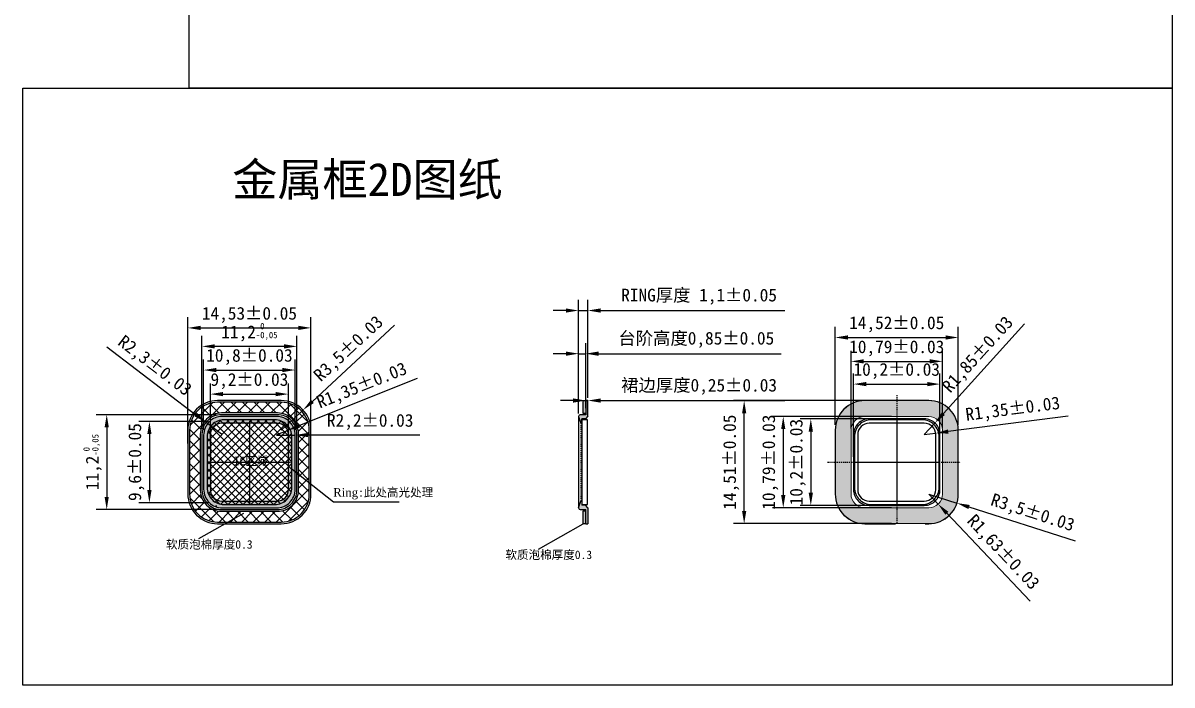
# Model space of a CAD drawing. Header units: millimetres. Extents: x 1564 to 1881, y 393 to 598.
# Drawn here: x 1745.4 to 1881, y 393.2 to 471.3 of the extents above; entities that cross this region are included whole.
import ezdxf

# ---------------------------------------------------------------- set-up
doc = ezdxf.new("R2010")
doc.units = ezdxf.units.MM
doc.header["$LTSCALE"] = 0.02
doc.linetypes.add('HIDDEN', pattern=[9.525, 6.35, -3.175])
for name, color, linetype in [('dim', 4, 'Continuous'), ('FPC', 2, 'Continuous'), ('IC', 6, 'Continuous'), ('Ring', 7, 'Continuous'), ('图框', 7, 'Continuous')]:
    doc.layers.add(name, color=color, linetype=linetype)
doc.layers.add('Stiffener', color=8, linetype='Continuous', lineweight=0)
doc.styles.get("Standard").update_dxf_attribs({"font": ''})
doc.styles.add('Times New Roman', font='times.ttf')
doc.styles.get('Standard').set_extended_font_data('SimSun')
doc.dimstyles.new('Dim', dxfattribs={"dimtxt": 1, "dimasz": 1, "dimexe": 0, "dimexo": 0.4, "dimgap": 0.2, "dimtad": 1, "dimzin": 1, "dimdsep": 46, "dimtxsty": 'Times New Roman', "dimcen": 0, "dimadec": 0, "dimazin": 0, "dimtp": 0.1, "dimtm": 0.1, "dimtfac": 1, "dimtmove": 0, "dimatfit": 3, "dimfxl": 1, "dimtolj": 1, "dimtzin": 0, "dimarcsym": 0})
doc.dimstyles.new('ISO-25', dxfattribs={"dimtxt": 1.5, "dimasz": 1.5, "dimexe": 1.25, "dimexo": 0.625, "dimtad": 1, "dimtxsty": 'Standard', "dimcen": 2.5, "dimadec": 0, "dimazin": 0, "dimtfac": 1, "dimtmove": 0, "dimatfit": 3, "dimfxl": 1, "dimarcsym": 0})

# ---------------------------------------------------------------- blocks, each defined once
blk = doc.blocks.new('*D2')
at = {"layer": 'Defpoints', "color": 0, "transparency": 16777216}
for p in [(1777.5, 430.32), (1766.7, 422.65), (1777.5, 422.65)]:
    blk.add_point(p, dxfattribs=at)
at = {"layer": 'dim', "color": 0, "lineweight": -2, "transparency": 16777216}
for p, q in [((1766.7, 423.28), (1766.7, 431.57)), ((1777.5, 423.28), (1777.5, 431.57)), ((1768.2, 430.32), (1776, 430.32))]:
    blk.add_line(p, q, dxfattribs=at)
at = {"layer": 'dim', "color": 0, "transparency": 16777216}
for points in [[(1768.2, 430.57), (1768.2, 430.07), (1766.7, 430.32)], [(1776, 430.57), (1776, 430.07), (1777.5, 430.32)]]:
    blk.add_solid(points, dxfattribs=at)
at = {"layer": 'dim', "color": 0, "transparency": 16777216, "insert": (1772.1, 431.86), "char_height": 1.5, "attachment_point": 5}
blk.add_mtext('10,8%%P0.03', dxfattribs=at)
blk = doc.blocks.new('*D3')
at = {"layer": 'Defpoints', "color": 0, "transparency": 16777216}
for p in [(1776.7, 427.48), (1767.5, 420.94), (1776.7, 420.94)]:
    blk.add_point(p, dxfattribs=at)
at = {"layer": 'dim', "color": 0, "lineweight": -2, "transparency": 16777216}
for p, q in [((1767.5, 421.56), (1767.5, 428.73)), ((1776.7, 421.56), (1776.7, 428.73)), ((1769, 427.48), (1775.2, 427.48))]:
    blk.add_line(p, q, dxfattribs=at)
at = {"layer": 'dim', "color": 0, "transparency": 16777216}
for points in [[(1769, 427.73), (1769, 427.23), (1767.5, 427.48)], [(1775.2, 427.73), (1775.2, 427.23), (1776.7, 427.48)]]:
    blk.add_solid(points, dxfattribs=at)
at = {"layer": 'dim', "color": 0, "transparency": 16777216, "insert": (1772.1, 429.01), "char_height": 1.5, "attachment_point": 5}
blk.add_mtext('9,2%%P0.03', dxfattribs=at)
blk = doc.blocks.new('*D4')
at = {"layer": 'Defpoints', "color": 0, "transparency": 16777216}
for p in [(1811.79, 432.25), (1810.94, 424.85), (1811.79, 425.19)]:
    blk.add_point(p, dxfattribs=at)
at = {"layer": 'dim', "color": 0, "lineweight": -2, "transparency": 16777216}
for p, q in [((1810.94, 425.48), (1810.94, 433.5)), ((1811.79, 425.81), (1811.79, 433.5)), ((1809.44, 432.25), (1807.94, 432.25)), ((1810.94, 432.25), (1811.79, 432.25)), ((1813.29, 432.25), (1834.86, 432.25))]:
    blk.add_line(p, q, dxfattribs=at)
at = {"layer": 'dim', "color": 0, "transparency": 16777216}
for points in [[(1809.44, 432.5), (1809.44, 432), (1810.94, 432.25)], [(1813.29, 432.5), (1813.29, 432), (1811.79, 432.25)]]:
    blk.add_solid(points, dxfattribs=at)
at = {"layer": 'dim', "color": 0, "transparency": 16777216, "insert": (1824.83, 433.88), "char_height": 1.5, "attachment_point": 5}
blk.add_mtext('台阶高度0,85%%P0.05', dxfattribs=at)
blk = doc.blocks.new('*D5')
at = {"layer": 'Defpoints', "color": 0, "transparency": 16777216}
for p in [(1812.04, 437.34), (1812.04, 426.72), (1810.94, 424.57)]:
    blk.add_point(p, dxfattribs=at)
at = {"layer": 'dim', "color": 0, "lineweight": -2, "transparency": 16777216}
for p, q in [((1810.94, 425.19), (1810.94, 438.59)), ((1812.04, 427.34), (1812.04, 438.59)), ((1809.44, 437.34), (1807.94, 437.34)), ((1810.94, 437.34), (1812.04, 437.34)), ((1813.54, 437.34), (1835.28, 437.34))]:
    blk.add_line(p, q, dxfattribs=at)
at = {"layer": 'dim', "color": 0, "transparency": 16777216}
for points in [[(1809.44, 437.59), (1809.44, 437.09), (1810.94, 437.34)], [(1813.54, 437.59), (1813.54, 437.09), (1812.04, 437.34)]]:
    blk.add_solid(points, dxfattribs=at)
at = {"layer": 'dim', "color": 0, "transparency": 16777216, "insert": (1825.16, 438.97), "char_height": 1.5, "attachment_point": 5}
blk.add_mtext('RING厚度 1,1%%P0.05', dxfattribs=at)
blk = doc.blocks.new('*D6')
at = {"layer": 'Defpoints', "color": 0, "transparency": 16777216}
for p in [(1811.79, 426.4), (1812.04, 426.72), (1812.04, 426.4)]:
    blk.add_point(p, dxfattribs=at)
at = {"layer": 'dim', "color": 0, "lineweight": -2, "transparency": 16777216}
for p, q in [((1811.79, 427.03), (1811.79, 427.97)), ((1812.04, 427.03), (1812.04, 427.97)), ((1810.29, 426.72), (1808.79, 426.72)), ((1811.79, 426.72), (1812.04, 426.72)), ((1813.54, 426.72), (1835.27, 426.72))]:
    blk.add_line(p, q, dxfattribs=at)
at = {"layer": 'dim', "color": 0, "transparency": 16777216}
for points in [[(1810.29, 426.97), (1810.29, 426.47), (1811.79, 426.72)], [(1813.54, 426.97), (1813.54, 426.47), (1812.04, 426.72)]]:
    blk.add_solid(points, dxfattribs=at)
at = {"layer": 'dim', "color": 0, "transparency": 16777216, "insert": (1825.16, 428.34), "char_height": 1.5, "attachment_point": 5}
blk.add_mtext('裙边厚度0,25%%P0.03', dxfattribs=at)
blk = doc.blocks.new('*D7')
at = {"layer": 'Defpoints', "color": 0, "transparency": 16777216}
for p in [(1779.36, 435.29), (1764.83, 421.04), (1779.36, 421.04)]:
    blk.add_point(p, dxfattribs=at)
at = {"layer": 'dim', "color": 0, "lineweight": -2, "transparency": 16777216}
for p, q in [((1764.83, 421.66), (1764.83, 436.54)), ((1766.33, 435.29), (1777.86, 435.29)), ((1779.36, 421.66), (1779.36, 436.54))]:
    blk.add_line(p, q, dxfattribs=at)
at = {"layer": 'dim', "color": 0, "transparency": 16777216}
for points in [[(1766.33, 435.54), (1766.33, 435.04), (1764.83, 435.29)], [(1777.86, 435.54), (1777.86, 435.04), (1779.36, 435.29)]]:
    blk.add_solid(points, dxfattribs=at)
at = {"layer": 'dim', "color": 0, "transparency": 16777216, "insert": (1772.1, 436.82), "char_height": 1.5, "attachment_point": 5}
blk.add_mtext('14,53%%P0.05', dxfattribs=at)
blk = doc.blocks.new('*D8')
at = {"layer": 'Defpoints', "color": 0, "transparency": 16777216}
for p in [(1767.92, 424.26), (1760.3, 414.66), (1767.92, 414.66)]:
    blk.add_point(p, dxfattribs=at)
at = {"layer": 'dim', "color": 0, "lineweight": -2, "transparency": 16777216}
for p, q in [((1767.29, 424.26), (1759.05, 424.26)), ((1760.3, 422.76), (1760.3, 416.16)), ((1767.29, 414.66), (1759.05, 414.66))]:
    blk.add_line(p, q, dxfattribs=at)
at = {"layer": 'dim', "color": 0, "transparency": 16777216}
for points in [[(1760.05, 422.76), (1760.55, 422.76), (1760.3, 424.26)], [(1760.05, 416.16), (1760.55, 416.16), (1760.3, 414.66)]]:
    blk.add_solid(points, dxfattribs=at)
at = {"layer": 'dim', "color": 0, "transparency": 16777216, "insert": (1758.77, 419.46), "char_height": 1.5, "attachment_point": 5, "rotation": 90}
blk.add_mtext('9,6%%P0.05', dxfattribs=at)
blk = doc.blocks.new('*D9')
at = {"layer": 'Defpoints', "color": 0, "transparency": 16777216}
for p in [(1766.5, 433.11), (1766.5, 422.75), (1777.7, 422.75)]:
    blk.add_point(p, dxfattribs=at)
at = {"layer": 'dim', "color": 0, "lineweight": -2, "transparency": 16777216}
for p, q in [((1766.5, 423.38), (1766.5, 434.36)), ((1777.7, 423.38), (1777.7, 434.36)), ((1776.2, 433.11), (1768, 433.11))]:
    blk.add_line(p, q, dxfattribs=at)
at = {"layer": 'dim', "color": 0, "transparency": 16777216}
for points in [[(1768, 433.36), (1768, 432.86), (1766.5, 433.11)], [(1776.2, 433.36), (1776.2, 432.86), (1777.7, 433.11)]]:
    blk.add_solid(points, dxfattribs=at)
at = {"layer": 'dim', "color": 1, "transparency": 16777216, "insert": (1772.1, 434.78), "char_height": 1.5, "attachment_point": 5}
blk.add_mtext('11,2{\\H0.750000;\\S 0^ -0,05;}', dxfattribs=at)
blk = doc.blocks.new('*D10')
at = {"layer": 'Defpoints', "color": 0, "transparency": 16777216}
for p in [(1768.8, 425.05), (1755.26, 413.85), (1769.08, 413.85)]:
    blk.add_point(p, dxfattribs=at)
at = {"layer": 'dim', "color": 0, "lineweight": -2, "transparency": 16777216}
for p, q in [((1768.17, 425.05), (1754.01, 425.05)), ((1755.26, 423.55), (1755.26, 415.35)), ((1768.45, 413.85), (1754.01, 413.85))]:
    blk.add_line(p, q, dxfattribs=at)
at = {"layer": 'dim', "color": 0, "transparency": 16777216}
for points in [[(1755.01, 423.55), (1755.51, 423.55), (1755.26, 425.05)], [(1755.01, 415.35), (1755.51, 415.35), (1755.26, 413.85)]]:
    blk.add_solid(points, dxfattribs=at)
at = {"layer": 'dim', "color": 1, "transparency": 16777216, "insert": (1753.59, 419.45), "char_height": 1.5, "attachment_point": 5, "rotation": 90}
blk.add_mtext('11,2{\\H0.750000;\\S 0^ -0,05;}', dxfattribs=at)
blk = doc.blocks.new('*D11')
at = {"layer": 'Defpoints', "color": 0, "transparency": 16777216}
for p in [(1776.6, 423.2), (1775.35, 422.7)]:
    blk.add_point(p, dxfattribs=at)
at = {"layer": 'dim', "color": 0, "lineweight": -2, "transparency": 16777216}
for p, q in [((1791.91, 429.32), (1778, 423.76)), ((1775.35, 422.7), (1776.6, 423.2))]:
    blk.add_line(p, q, dxfattribs=at)
at = {"layer": 'dim', "color": 0, "transparency": 16777216}
blk.add_solid([(1777.9, 423.99), (1778.09, 423.53), (1776.6, 423.2)], dxfattribs=at)
at = {"layer": 'dim', "color": 0, "transparency": 16777216, "insert": (1785.41, 428.37), "char_height": 1.5, "attachment_point": 5, "rotation": 21.7719}
blk.add_mtext('R1,35%%P0.03', dxfattribs=at)
blk = doc.blocks.new('*D12')
at = {"layer": 'Defpoints', "color": 0, "transparency": 16777216}
for p in [(1775.3, 422.65), (1777.5, 422.65)]:
    blk.add_point(p, dxfattribs=at)
at = {"layer": 'dim', "color": 0, "lineweight": -2, "transparency": 16777216}
for p, q in [((1775.3, 422.65), (1777.5, 422.65)), ((1792.21, 422.65), (1779, 422.65))]:
    blk.add_line(p, q, dxfattribs=at)
at = {"layer": 'dim', "color": 0, "transparency": 16777216}
blk.add_solid([(1779, 422.9), (1779, 422.4), (1777.5, 422.65)], dxfattribs=at)
at = {"layer": 'dim', "color": 0, "transparency": 16777216, "insert": (1786.35, 424.19), "char_height": 1.5, "attachment_point": 5}
blk.add_mtext('R2,2{\\C256;%%P0.03}', dxfattribs=at)
blk = doc.blocks.new('*D13')
at = {"layer": 'Defpoints', "color": 0, "transparency": 16777216}
for p in [(1778.43, 425.6), (1775.86, 423.22)]:
    blk.add_point(p, dxfattribs=at)
at = {"layer": 'dim', "color": 0, "lineweight": -2, "transparency": 16777216}
for p, q in [((1789.22, 435.6), (1779.53, 426.62)), ((1775.86, 423.22), (1778.43, 425.6))]:
    blk.add_line(p, q, dxfattribs=at)
at = {"layer": 'dim', "color": 0, "transparency": 16777216}
blk.add_solid([(1779.36, 426.8), (1779.7, 426.43), (1778.43, 425.6)], dxfattribs=at)
at = {"layer": 'dim', "color": 0, "transparency": 16777216, "insert": (1783.88, 432.74), "char_height": 1.5, "attachment_point": 5, "rotation": 42.8412}
blk.add_mtext('R3,5%%P0.03', dxfattribs=at)
blk = doc.blocks.new('*D14')
at = {"layer": 'Defpoints', "color": 0, "transparency": 16777216}
for p in [(1766.97, 424.15), (1768.8, 422.75)]:
    blk.add_point(p, dxfattribs=at)
at = {"layer": 'dim', "color": 0, "lineweight": -2, "transparency": 16777216}
for p, q in [((1755.27, 433.05), (1765.78, 425.05)), ((1768.8, 422.75), (1766.97, 424.15))]:
    blk.add_line(p, q, dxfattribs=at)
at = {"layer": 'dim', "color": 0, "transparency": 16777216}
blk.add_solid([(1765.93, 425.25), (1765.62, 424.86), (1766.97, 424.15)], dxfattribs=at)
at = {"layer": 'dim', "color": 0, "transparency": 16777216, "insert": (1760.85, 430.73), "char_height": 1.5, "attachment_point": 5, "rotation": 322.7255}
blk.add_mtext('R2,3%%P0.03', dxfattribs=at)
blk = doc.blocks.new('*D15')
at = {"layer": 'Defpoints', "color": 0, "transparency": 16777216}
for p in [(1855.74, 434.16), (1841.22, 423.22), (1855.74, 423.22)]:
    blk.add_point(p, dxfattribs=at)
at = {"layer": 'dim', "color": 0, "lineweight": -2, "transparency": 16777216}
for p, q in [((1841.22, 423.84), (1841.22, 435.41)), ((1855.74, 423.84), (1855.74, 435.41)), ((1842.72, 434.16), (1854.24, 434.16))]:
    blk.add_line(p, q, dxfattribs=at)
at = {"layer": 'dim', "color": 0, "transparency": 16777216}
for points in [[(1842.72, 434.41), (1842.72, 433.91), (1841.22, 434.16)], [(1854.24, 434.41), (1854.24, 433.91), (1855.74, 434.16)]]:
    blk.add_solid(points, dxfattribs=at)
at = {"layer": 'dim', "color": 0, "transparency": 16777216, "insert": (1848.48, 435.7), "char_height": 1.5, "attachment_point": 5}
blk.add_mtext('14,52%%P0.05', dxfattribs=at)
blk = doc.blocks.new('*D16')
at = {"layer": 'Defpoints', "color": 0, "transparency": 16777216}
for p in [(1830.48, 426.71), (1848.48, 426.71), (1848.48, 412.2)]:
    blk.add_point(p, dxfattribs=at)
at = {"layer": 'dim', "color": 0, "lineweight": -2, "transparency": 16777216}
for p, q in [((1847.86, 426.71), (1829.23, 426.71)), ((1830.48, 413.7), (1830.48, 425.21)), ((1847.86, 412.2), (1829.23, 412.2))]:
    blk.add_line(p, q, dxfattribs=at)
at = {"layer": 'dim', "color": 0, "transparency": 16777216}
for points in [[(1830.23, 425.21), (1830.73, 425.21), (1830.48, 426.71)], [(1830.23, 413.7), (1830.73, 413.7), (1830.48, 412.2)]]:
    blk.add_solid(points, dxfattribs=at)
at = {"layer": 'dim', "color": 0, "transparency": 16777216, "insert": (1828.95, 419.45), "char_height": 1.5, "attachment_point": 5, "rotation": 90}
blk.add_mtext('14,51%%P0.05', dxfattribs=at)
blk = doc.blocks.new('*D17')
at = {"layer": 'Defpoints', "color": 0, "transparency": 16777216}
for p in [(1853.88, 431.34), (1843.09, 422.8), (1853.88, 422.8)]:
    blk.add_point(p, dxfattribs=at)
at = {"layer": 'dim', "color": 0, "lineweight": -2, "transparency": 16777216}
for p, q in [((1843.09, 423.42), (1843.09, 432.59)), ((1853.88, 423.42), (1853.88, 432.59)), ((1844.59, 431.34), (1852.38, 431.34))]:
    blk.add_line(p, q, dxfattribs=at)
at = {"layer": 'dim', "color": 0, "transparency": 16777216}
for points in [[(1844.59, 431.59), (1844.59, 431.09), (1843.09, 431.34)], [(1852.38, 431.59), (1852.38, 431.09), (1853.88, 431.34)]]:
    blk.add_solid(points, dxfattribs=at)
at = {"layer": 'dim', "color": 0, "transparency": 16777216, "insert": (1848.48, 432.87), "char_height": 1.5, "attachment_point": 5}
blk.add_mtext('10,79%%P0.03', dxfattribs=at)
blk = doc.blocks.new('*D18')
at = {"layer": 'Defpoints', "color": 0, "transparency": 16777216}
for p in [(1848.48, 424.85), (1835.09, 414.06), (1848.48, 414.06)]:
    blk.add_point(p, dxfattribs=at)
at = {"layer": 'dim', "color": 0, "lineweight": -2, "transparency": 16777216}
for p, q in [((1847.86, 424.85), (1833.84, 424.85)), ((1835.09, 423.35), (1835.09, 415.56)), ((1847.86, 414.06), (1833.84, 414.06))]:
    blk.add_line(p, q, dxfattribs=at)
at = {"layer": 'dim', "color": 0, "transparency": 16777216}
for points in [[(1834.84, 423.35), (1835.34, 423.35), (1835.09, 424.85)], [(1834.84, 415.56), (1835.34, 415.56), (1835.09, 414.06)]]:
    blk.add_solid(points, dxfattribs=at)
at = {"layer": 'dim', "color": 0, "transparency": 16777216, "insert": (1833.56, 419.45), "char_height": 1.5, "attachment_point": 5, "rotation": 90}
blk.add_mtext('10,79%%P0.03', dxfattribs=at)
blk = doc.blocks.new('*D19')
at = {"layer": 'Defpoints', "color": 0, "transparency": 16777216}
for p in [(1853.58, 428.66), (1843.38, 419.45), (1853.58, 419.45)]:
    blk.add_point(p, dxfattribs=at)
at = {"layer": 'dim', "color": 0, "lineweight": -2, "transparency": 16777216}
for p, q in [((1843.38, 420.08), (1843.38, 429.91)), ((1853.58, 420.08), (1853.58, 429.91)), ((1844.88, 428.66), (1852.08, 428.66))]:
    blk.add_line(p, q, dxfattribs=at)
at = {"layer": 'dim', "color": 0, "transparency": 16777216}
for points in [[(1844.88, 428.91), (1844.88, 428.41), (1843.38, 428.66)], [(1852.08, 428.91), (1852.08, 428.41), (1853.58, 428.66)]]:
    blk.add_solid(points, dxfattribs=at)
at = {"layer": 'dim', "color": 0, "transparency": 16777216, "insert": (1848.48, 430.2), "char_height": 1.5, "attachment_point": 5}
blk.add_mtext('10,2%%P0.03', dxfattribs=at)
blk = doc.blocks.new('*D20')
at = {"layer": 'Defpoints', "color": 0, "transparency": 16777216}
for p in [(1848.48, 424.55), (1838.34, 414.35), (1848.48, 414.35)]:
    blk.add_point(p, dxfattribs=at)
at = {"layer": 'dim', "color": 0, "lineweight": -2, "transparency": 16777216}
for p, q in [((1847.86, 424.55), (1837.09, 424.55)), ((1838.34, 423.05), (1838.34, 415.85)), ((1847.86, 414.35), (1837.09, 414.35))]:
    blk.add_line(p, q, dxfattribs=at)
at = {"layer": 'dim', "color": 0, "transparency": 16777216}
for points in [[(1838.09, 423.05), (1838.59, 423.05), (1838.34, 424.55)], [(1838.09, 415.85), (1838.59, 415.85), (1838.34, 414.35)]]:
    blk.add_solid(points, dxfattribs=at)
at = {"layer": 'dim', "color": 0, "transparency": 16777216, "insert": (1836.81, 419.45), "char_height": 1.5, "attachment_point": 5, "rotation": 90}
blk.add_mtext('10,2%%P0.03', dxfattribs=at)
blk = doc.blocks.new('*D21')
at = {"layer": 'Defpoints', "color": 0, "transparency": 16777216}
for p in [(1851.73, 422.7), (1853.07, 422.87)]:
    blk.add_point(p, dxfattribs=at)
at = {"layer": 'dim', "color": 0, "lineweight": -2, "transparency": 16777216}
for p, q in [((1868.72, 424.88), (1854.56, 423.07)), ((1851.73, 422.7), (1853.07, 422.87))]:
    blk.add_line(p, q, dxfattribs=at)
at = {"layer": 'dim', "color": 0, "transparency": 16777216}
blk.add_solid([(1854.53, 423.31), (1854.59, 422.82), (1853.07, 422.87)], dxfattribs=at)
at = {"layer": 'dim', "color": 0, "transparency": 16777216, "insert": (1862.19, 425.59), "char_height": 1.5, "attachment_point": 5, "rotation": 7.3094}
blk.add_mtext('R1,35%%P0.03', dxfattribs=at)
blk = doc.blocks.new('*D22')
at = {"layer": 'Defpoints', "color": 0, "transparency": 16777216}
for p in [(1852.98, 424.07), (1851.73, 422.7)]:
    blk.add_point(p, dxfattribs=at)
at = {"layer": 'dim', "color": 0, "lineweight": -2, "transparency": 16777216}
for p, q in [((1863.57, 435.76), (1853.98, 425.19)), ((1851.73, 422.7), (1852.98, 424.07))]:
    blk.add_line(p, q, dxfattribs=at)
at = {"layer": 'dim', "color": 0, "transparency": 16777216}
blk.add_solid([(1853.8, 425.35), (1854.17, 425.02), (1852.98, 424.07)], dxfattribs=at)
at = {"layer": 'dim', "color": 0, "transparency": 16777216, "insert": (1858.14, 432.06), "char_height": 1.5, "attachment_point": 5, "rotation": 47.8201}
blk.add_mtext('R1,85%%P0.03', dxfattribs=at)
blk = doc.blocks.new('*D23')
at = {"layer": 'Defpoints', "color": 0, "transparency": 16777216}
for p in [(1852.25, 415.69), (1853.37, 414.5)]:
    blk.add_point(p, dxfattribs=at)
at = {"layer": 'dim', "color": 0, "lineweight": -2, "transparency": 16777216}
for p, q in [((1852.25, 415.69), (1853.37, 414.5)), ((1864.22, 403.05), (1854.4, 413.42))]:
    blk.add_line(p, q, dxfattribs=at)
at = {"layer": 'dim', "color": 0, "transparency": 16777216}
blk.add_solid([(1854.58, 413.59), (1854.22, 413.24), (1853.37, 414.5)], dxfattribs=at)
at = {"layer": 'dim', "color": 0, "transparency": 16777216, "insert": (1860.94, 408.74), "char_height": 1.5, "attachment_point": 5, "rotation": 313.4408}
blk.add_mtext('R1,63%%P0.03', dxfattribs=at)
blk = doc.blocks.new('*D24')
at = {"layer": 'Defpoints', "color": 0, "transparency": 16777216}
for p in [(1852.25, 415.69), (1855.58, 414.62)]:
    blk.add_point(p, dxfattribs=at)
at = {"layer": 'dim', "color": 0, "lineweight": -2, "transparency": 16777216}
for p, q in [((1852.25, 415.69), (1855.58, 414.62)), ((1869.59, 410.12), (1857.01, 414.16))]:
    blk.add_line(p, q, dxfattribs=at)
at = {"layer": 'dim', "color": 0, "transparency": 16777216}
blk.add_solid([(1857.09, 414.4), (1856.93, 413.92), (1855.58, 414.62)], dxfattribs=at)
at = {"layer": 'dim', "color": 0, "transparency": 16777216, "insert": (1864.48, 413.37), "char_height": 1.5, "attachment_point": 5, "rotation": 342.2025}
blk.add_mtext('R3,5%%P0.03', dxfattribs=at)

msp = doc.modelspace()

# ---------------------------------------------------------------- hatches: boundary and pattern name
at = {"layer": 'dim'}
h = msp.add_hatch(dxfattribs=at)
h.set_pattern_fill('ANSI37', color=1, scale=0.3, style=0)
h.set_pattern_definition([(45, (147.0552, -43.88385), (-0.6735192, 0.6735192), []), (135, (147.0552, -43.88385), (-0.6735192, -0.6735192), [])])
edge = h.paths.add_edge_path()
edge.add_line((1765.035, 423.218), (1765.035, 415.688))
edge.add_arc((1768.335, 415.688), 3.3, 180, 270)
edge.add_line((1768.335, 412.388), (1775.865, 412.388))
edge.add_arc((1775.865, 415.688), 3.3, 270, 360)
edge.add_line((1779.165, 415.688), (1779.165, 423.218))
edge.add_arc((1775.865, 423.218), 3.3, 0, 90)
edge.add_line((1775.865, 426.518), (1768.335, 426.518))
edge.add_arc((1768.335, 423.218), 3.3, 90, 180)
edge = h.paths.add_edge_path(flags=16)
edge.add_line((1768.8, 413.653), (1775.4, 413.653))
edge.add_arc((1775.4, 416.153), 2.5, 270, 360)
edge.add_line((1777.9, 416.153), (1777.9, 422.753))
edge.add_arc((1775.4, 422.753), 2.5, 0, 90)
edge.add_line((1775.4, 425.253), (1768.8, 425.253))
edge.add_arc((1768.8, 422.753), 2.5, 90, 180)
edge.add_line((1766.3, 422.753), (1766.3, 416.153))
edge.add_arc((1768.8, 416.153), 2.5, 180, 270)
h = msp.add_hatch(dxfattribs=at)
h.set_pattern_fill('ANGLE', color=1, scale=0.01, style=0)
h.set_pattern_definition([(0, (166.85506, -59.6509), (0, 0.06985), [0.0508, -0.01905]), (90, (166.85506, -59.6509), (-0.06985, 4e-18), [0.0508, -0.01905])])
h.paths.add_polyline_path([(1811.789, 426.718), (1811.489, 426.718), (1811.489, 425.203), (1811.789, 425.203)])
h.paths.add_polyline_path([(1811.789, 413.703), (1811.489, 413.703), (1811.489, 412.188), (1811.789, 412.188)])
at = {"layer": 'Ring'}
h = msp.add_hatch(color=0, dxfattribs=at)
h.paths.add_polyline_path([(1812.039, 424.858), (1812.039, 426.718), (1811.789, 426.718), (1811.789, 425.053), (1811.139, 425.053, 0.4142136), (1810.939, 424.853), (1811.188, 424.053), (1811.338, 424.053), (1811.338, 424.558), (1811.739, 424.558)])
h.paths.add_polyline_path([(1811.739, 414.358), (1811.338, 414.358), (1811.338, 414.853), (1811.186, 414.853), (1810.939, 414.053, 0.4142136), (1811.139, 413.853), (1811.789, 413.853), (1811.789, 412.188), (1812.039, 412.188), (1812.039, 414.058)])
h = msp.add_hatch(color=9, dxfattribs=at)
h.paths.add_polyline_path([(1853.878, 423.218), (1853.878, 419.453), (1855.738, 419.453), (1855.738, 423.218, 0.4142136), (1852.248, 426.708), (1848.483, 426.708), (1848.483, 424.848), (1852.248, 424.848, -0.4142136)])
h.paths.add_polyline_path([(1853.878, 415.688, -0.4142136), (1852.248, 414.058), (1848.483, 414.058), (1848.483, 412.198), (1852.248, 412.198, 0.4142136), (1855.738, 415.688), (1855.738, 419.453), (1853.878, 419.453)])
h.paths.add_polyline_path([(1844.718, 414.058, -0.4142136), (1843.088, 415.688), (1843.088, 419.453), (1841.228, 419.453), (1841.228, 415.688, 0.4142136), (1844.718, 412.198), (1848.483, 412.198), (1848.483, 414.058)])
h.paths.add_polyline_path([(1843.088, 423.218, -0.4142136), (1844.718, 424.848), (1848.483, 424.848), (1848.483, 426.708), (1844.718, 426.708, 0.4142136), (1841.228, 423.218), (1841.228, 419.453), (1843.088, 419.453)])
h = msp.add_hatch(color=0, dxfattribs=at)
h.paths.add_polyline_path([(1768.9, 424.853, 0.4142136), (1766.7, 422.653), (1766.7, 416.253, 0.4142136), (1768.9, 414.053), (1775.3, 414.053, 0.4142136), (1777.5, 416.253), (1777.5, 422.653, 0.4142136), (1775.3, 424.853)])
h.paths.add_polyline_path([(1776.7, 416.203, -0.4142136), (1775.35, 414.853), (1768.85, 414.853, -0.4142136), (1767.5, 416.203), (1767.5, 422.703, -0.4142136), (1768.85, 424.053), (1775.35, 424.053, -0.4142136), (1776.7, 422.703)], flags=16)
h.paths.add_polyline_path([(1770.002, 420.329), (1774.575, 420.329), (1774.575, 418.529), (1770.002, 418.529)], flags=8)
h = msp.add_hatch(dxfattribs=at)
h.set_pattern_fill('ANSI37', color=6, scale=0.2, style=0)
edge = h.paths.add_edge_path()
edge.add_line((1769.1, 414.453), (1775.1, 414.453))
edge.add_arc((1775.1, 416.453), 2, 270, 360)
edge.add_line((1777.1, 416.453), (1777.1, 422.453))
edge.add_arc((1775.1, 422.453), 2, 0, 90)
edge.add_line((1775.1, 424.453), (1769.1, 424.453))
edge.add_arc((1769.1, 422.453), 2, 90, 180)
edge.add_line((1767.1, 422.453), (1767.1, 416.453))
edge.add_arc((1769.1, 416.453), 2, 180, 270)

# ---------------------------------------------------------------- linework, layer by layer
at = {"color": 1, "linetype": 'HIDDEN'}
for p, q in [((1848.483, 427.359), (1848.483, 412.188)), ((1840.325, 419.453), (1855.998, 419.453))]:
    msp.add_line(p, q, dxfattribs=at)
at = {"color": 1}
for p, q in [((1772.1, 424.303), (1772.1, 414.603)), ((1848.483, 424.304), (1848.483, 414.604)), ((1767.25, 419.453), (1776.95, 419.453)), ((1843.633, 419.454), (1853.333, 419.454))]:
    msp.add_line(p, q, dxfattribs=at)
at = {"layer": 'dim', "color": 1}
for p, q in [((1811.489, 425.203), (1811.489, 426.718)), ((1811.489, 426.718), (1811.789, 426.718)), ((1811.789, 425.203), (1811.489, 425.203)), ((1811.489, 412.188), (1811.489, 413.703)), ((1811.489, 413.703), (1811.789, 413.703)), ((1811.789, 412.188), (1811.489, 412.188))]:
    msp.add_line(p, q, dxfattribs=at)
at = {"layer": 'dim', "color": 0}
for p, q in [((1766.137, 410.425), (1771.431, 413.413)), ((1806.195, 409.201), (1811.489, 412.188))]:
    msp.add_line(p, q, dxfattribs=at)
at = {"layer": 'FPC', "linetype": 'HIDDEN'}
msp.add_line((1768.242, 414.258), (1768.096, 414.258), dxfattribs=at)
at = {"layer": 'FPC', "color": 2}
msp.add_line((1851.837, 412.188), (1852.248, 412.188), dxfattribs=at)
at = {"layer": 'FPC', "linetype": 'Continuous'}
for points in [[(1852.248, 426.718), (1844.718, 426.718, 0.4142136), (1841.218, 423.218), (1841.218, 415.688, 0.4142136), (1844.718, 412.188), (1848.341, 412.188)], [(1852.248, 412.188, 0.4142136), (1855.748, 415.688), (1855.748, 423.218)]]:
    msp.add_lwpolyline(points, format="xyb", dxfattribs=at)
msp.add_arc((1852.248, 423.218), 3.5, 0, 90, dxfattribs=at)
at = {"layer": 'IC', "color": 6}
for points in [[(1769.1, 414.453), (1775.1, 414.453, 0.4142136), (1777.1, 416.453), (1777.1, 422.453, 0.4142136), (1775.1, 424.453), (1769.1, 424.453, 0.4142136), (1767.1, 422.453), (1767.1, 416.453, 0.4142136)], [(1845.483, 414.454), (1851.483, 414.454, 0.4142136), (1853.483, 416.454), (1853.483, 422.454, 0.4142136), (1851.483, 424.454), (1845.483, 424.454, 0.4142136), (1843.483, 422.454), (1843.483, 416.454, 0.4142136)]]:
    msp.add_lwpolyline(points, format="xyb", close=True, dxfattribs=at)
msp.add_lwpolyline([(1811.338, 414.453), (1811.988, 414.453), (1811.988, 424.453), (1811.338, 424.453)], close=True, dxfattribs=at)
at = {"layer": 'Ring', "linetype": 'Continuous'}
for p, q in [((1811.789, 426.718), (1811.789, 425.053)), ((1810.939, 424.853), (1810.939, 414.053)), ((1810.939, 424.853), (1811.188, 424.053)), ((1811.789, 425.053), (1811.139, 425.053)), ((1775.35, 424.053), (1768.85, 424.053)), ((1767.5, 422.703), (1767.5, 416.203)), ((1776.7, 416.203), (1776.7, 422.703)), ((1768.85, 414.853), (1775.35, 414.853)), ((1810.939, 414.053), (1811.186, 414.853)), ((1811.139, 413.853), (1811.789, 413.853))]:
    msp.add_line(p, q, dxfattribs=at)
at = {"layer": 'Ring', "color": 0}
for p, q in [((1812.039, 426.718), (1811.789, 426.718)), ((1812.039, 424.858), (1812.039, 426.718)), ((1811.338, 424.053), (1811.338, 424.558)), ((1811.188, 424.053), (1811.338, 424.053)), ((1811.186, 414.853), (1811.338, 414.853)), ((1811.338, 414.853), (1811.338, 414.358)), ((1811.789, 412.188), (1811.789, 413.853)), ((1812.039, 414.058), (1812.039, 412.188)), ((1811.789, 412.188), (1812.039, 412.188))]:
    msp.add_line(p, q, dxfattribs=at)
at = {"layer": 'Ring'}
for p, q in [((1811.739, 424.558), (1811.338, 424.558)), ((1811.739, 414.358), (1811.338, 414.358))]:
    msp.add_line(p, q, dxfattribs=at)
at = {"layer": 'Ring', "color": 0, "linetype": 'HIDDEN'}
msp.add_line((1811.188, 424.053), (1811.188, 414.853), dxfattribs=at)
at = {"layer": 'Ring', "color": 0}
for points in [[(1764.978, 598.323), (1880.962, 598.323), (1880.962, 463.573), (1764.978, 463.573)], [(1745.381, 463.573), (1880.962, 463.573), (1880.962, 393.157), (1745.381, 393.157)]]:
    msp.add_lwpolyline(points, close=True, dxfattribs=at)
at = {"layer": 'Ring', "linetype": 'Continuous'}
for points in [[(1764.835, 423.218), (1764.835, 415.688, 0.4142136), (1768.335, 412.188), (1775.865, 412.188, 0.4142136), (1779.365, 415.688), (1779.365, 423.218, 0.4142136), (1775.865, 426.718), (1768.335, 426.718, 0.4142136)], [(1768.8, 413.853), (1775.4, 413.853, 0.4142136), (1777.7, 416.153), (1777.7, 422.753, 0.4142136), (1775.4, 425.053), (1768.8, 425.053, 0.4142136), (1766.5, 422.753), (1766.5, 416.153, 0.4142136)], [(1768.9, 424.853, 0.4142136), (1766.7, 422.653), (1766.7, 416.253, 0.4142136), (1768.9, 414.053), (1775.3, 414.053, 0.4142136), (1777.5, 416.253), (1777.5, 422.653, 0.4142136), (1775.3, 424.853)]]:
    msp.add_lwpolyline(points, format="xyb", close=True, dxfattribs=at)
at = {"layer": 'Ring', "color": 1, "linetype": 'Continuous'}
for points in [[(1765.035, 423.218), (1765.035, 415.688, 0.4142136), (1768.335, 412.388), (1775.865, 412.388, 0.4142136), (1779.165, 415.688), (1779.165, 423.218, 0.4142136), (1775.865, 426.518), (1768.335, 426.518, 0.4142136)], [(1768.8, 413.653), (1775.4, 413.653, 0.4142136), (1777.9, 416.153), (1777.9, 422.753, 0.4142136), (1775.4, 425.253), (1768.8, 425.253, 0.4142136), (1766.3, 422.753), (1766.3, 416.153, 0.4142136)]]:
    msp.add_lwpolyline(points, format="xyb", close=True, dxfattribs=at)
at = {"layer": 'Ring', "color": 0}
for points in [[(1812.039, 424.858), (1811.739, 424.558)], [(1812.039, 414.058), (1812.039, 414.058), (1811.739, 414.358)]]:
    msp.add_lwpolyline(points, dxfattribs=at)
for points in [[(1845.233, 414.353), (1851.733, 414.353, 0.4142136), (1853.583, 416.203), (1853.583, 422.703, 0.4142136), (1851.733, 424.553), (1845.233, 424.553, 0.4142136), (1843.383, 422.703), (1843.383, 416.203, 0.4142136)], [(1768.85, 414.853), (1775.35, 414.853, 0.4142136), (1776.7, 416.203), (1776.7, 422.703, 0.4142136), (1775.35, 424.053), (1768.85, 424.053, 0.4142136), (1767.5, 422.703), (1767.5, 416.203, 0.4142136)], [(1845.233, 414.853), (1851.733, 414.853, 0.4142136), (1853.083, 416.203), (1853.083, 422.703, 0.4142136), (1851.733, 424.053), (1845.233, 424.053, 0.4142136), (1843.883, 422.703), (1843.883, 416.203, 0.4142136)]]:
    msp.add_lwpolyline(points, format="xyb", close=True, dxfattribs=at)
at = {"layer": 'Ring', "linetype": 'Continuous'}
for centre, radius, start, end in [((1811.139, 424.853), 0.2, 90, 180), ((1768.85, 422.703), 1.35, 90, 180), ((1775.35, 422.703), 1.35, 0, 90), ((1768.85, 416.203), 1.35, 180, 270), ((1775.35, 416.203), 1.35, 270, 0), ((1811.139, 414.053), 0.2, 180, 270)]:
    msp.add_arc(centre, radius, start, end, dxfattribs=at)
at = {"layer": 'Stiffener', "linetype": 'Continuous'}
for points in [[(1852.248, 412.198, 0.4142136), (1855.738, 415.688), (1855.738, 423.218, 0.4142136), (1852.248, 426.708), (1844.718, 426.708, 0.4142136), (1841.228, 423.218), (1841.228, 415.688, 0.4142136), (1844.718, 412.198)], [(1852.248, 414.058, 0.4142136), (1853.878, 415.688), (1853.878, 423.218, 0.4142136), (1852.248, 424.848), (1844.718, 424.848, 0.4142136), (1843.088, 423.218), (1843.088, 415.688, 0.4142136), (1844.718, 414.058)]]:
    msp.add_lwpolyline(points, format="xyb", close=True, dxfattribs=at)

# ---------------------------------------------------------------- texts
at = {"insert": (1770.252, 420.079), "char_height": 1, "width": 4.31977, "attachment_point": 1}
msp.add_mtext('{\\C3;IC区域}', dxfattribs=at)
at = {"layer": 'dim', "color": 1, "char_height": 1, "attachment_point": 4, "style": 'Times New Roman'}
for s, insert in [('Ring{\\fSimSun|b0|i0|c134|p2;:此处高光处理}', (1781.985, 415.723)), ('{\\fSimSun|b0|i0|c134|p2;软质泡棉厚度0.3}', (1762.252, 409.688)), ('{\\fSimSun|b0|i0|c134|p2;软质泡棉厚度0.3}', (1802.31, 408.463))]:
    msp.add_mtext(s, dxfattribs=dict(at, insert=insert))
at = {"layer": '图框', "insert": (1770.082, 454.759), "char_height": 3.9, "width": 50, "attachment_point": 1}
msp.add_mtext('金属框2D图纸', dxfattribs=at)

# ---------------------------------------------------------------- dimensions: what is measured, and where the dimension line sits
at = {"layer": 'dim', "color": 3}
for base, p1, p2, text, picture, middle in [((1812.039, 437.345), (1810.939, 424.569), (1812.039, 426.718), 'RING厚度 <>%%P0.05', '*D5', (1825.16, 437.345)), ((1811.789, 432.251), (1810.939, 424.853), (1811.789, 425.189), '台阶高度<>%%P0.05', '*D4', (1824.827, 432.251))]:
    dim = msp.add_linear_dim(base=base, p1=p1, p2=p2, text=text, dimstyle='ISO-25', dxfattribs=at)
    dim.commit()
    dim.dimension.update_dxf_attribs({"geometry": picture, "text_midpoint": middle, "dimtype": 160})
at = {"layer": 'dim'}
dim = msp.add_linear_dim(base=(1779.365, 435.291), p1=(1764.835, 421.035), p2=(1779.365, 421.035), text='<>%%P0.05', dimstyle='ISO-25', dxfattribs=at)
dim.commit()
dim.dimension.update_dxf_attribs({"geometry": '*D7', "text_midpoint": (1772.1, 436.825)})
at = {"layer": 'dim', "color": 3}
dim = msp.add_linear_dim(base=(1766.5, 433.115), p1=(1777.7, 422.753), p2=(1766.5, 422.753), dimstyle='ISO-25', override={"dimgap": 0.625, "dimclrt": 1, "dimtol": 1, "dimlim": 0, "dimtm": 0.05, "dimtfac": 0.5}, dxfattribs=at)
dim.commit()
dim.dimension.update_dxf_attribs({"geometry": '*D9', "text_midpoint": (1772.1, 434.784)})
at = {"layer": 'dim'}
for center, mpoint, text, picture, middle in [((1775.865, 423.218), (1778.431, 425.598), '<>%%P0.03', '*D13', (1783.881, 432.743)), ((1851.733, 422.703), (1852.976, 424.074), '<>%%P0.03', '*D22', (1858.143, 432.06)), ((1768.8, 422.753), (1766.97, 424.146), '<>%%P0.03', '*D14', (1760.853, 430.729)), ((1851.733, 422.703), (1853.072, 422.875), '<>%%P0.03', '*D21', (1862.189, 425.59)), ((1775.3, 422.653), (1777.5, 422.653), '<>{\\C256;%%P0.03}', '*D12', (1786.354, 424.187)), ((1852.248, 415.688), (1855.581, 414.618), '<>%%P0.03', '*D24', (1864.48, 413.372)), ((1852.248, 415.688), (1853.369, 414.505), '<>%%P0.03', '*D23', (1860.937, 408.743))]:
    dim = msp.add_radius_dim(center=center, mpoint=mpoint, text=text, dimstyle='ISO-25', dxfattribs=at)
    dim.commit()
    dim.dimension.update_dxf_attribs({"geometry": picture, "text_midpoint": middle})
for base, p1, p2, text, picture, middle in [((1855.738, 434.163), (1841.218, 423.218), (1855.738, 423.218), '<>%%P0.05', '*D15', (1848.478, 434.163)), ((1853.878, 431.337), (1843.088, 422.798), (1853.878, 422.798), '<>%%P0.03', '*D17', (1848.483, 431.337)), ((1777.5, 430.323), (1766.7, 422.653), (1777.5, 422.653), '<>%%P0.03', '*D2', (1772.1, 430.323)), ((1853.583, 428.662), (1843.383, 419.453), (1853.583, 419.453), '<>%%P0.03', '*D19', (1848.483, 428.662)), ((1776.7, 427.481), (1767.5, 420.937), (1776.7, 420.937), '<>%%P0.03', '*D3', (1772.1, 427.481))]:
    dim = msp.add_linear_dim(base=base, p1=p1, p2=p2, text=text, dimstyle='ISO-25', dxfattribs=at)
    dim.commit()
    dim.dimension.update_dxf_attribs({"geometry": picture, "text_midpoint": middle, "dimtype": 160})
dim = msp.add_radius_dim(center=(1775.35, 422.703), mpoint=(1776.604, 423.204), text='<>%%P0.03', dimstyle='ISO-25', dxfattribs=at)
dim.commit()
dim.dimension.update_dxf_attribs({"geometry": '*D11', "text_midpoint": (1785.978, 426.948), "dimtype": 164})
at = {"layer": 'dim', "color": 3}
dim = msp.add_linear_dim(base=(1812.039, 426.718), p1=(1811.789, 426.402), p2=(1812.039, 426.402), text='裙边厚度<>%%P0.03', dimstyle='ISO-25', dxfattribs=at)
dim.commit()
dim.dimension.update_dxf_attribs({"geometry": '*D6', "text_midpoint": (1825.156, 428.343)})
at = {"layer": 'dim'}
for base, p1, p2, text, picture, middle in [((1830.479, 426.708), (1848.483, 412.198), (1848.483, 426.708), '<>%%P0.05', '*D16', (1830.479, 419.453)), ((1835.093, 414.058), (1848.483, 424.848), (1848.483, 414.058), '<>%%P0.03', '*D18', (1835.093, 419.453)), ((1838.34, 414.353), (1848.483, 424.553), (1848.483, 414.353), '<>%%P0.03', '*D20', (1838.34, 419.453)), ((1760.303, 414.658), (1767.92, 424.258), (1767.92, 414.658), '<>%%P0.05', '*D8', (1760.303, 419.458))]:
    dim = msp.add_linear_dim(base=base, p1=p1, p2=p2, angle=90, text=text, dimstyle='ISO-25', dxfattribs=at)
    dim.commit()
    dim.dimension.update_dxf_attribs({"geometry": picture, "text_midpoint": middle, "dimtype": 160})
at = {"layer": 'dim', "color": 3}
dim = msp.add_linear_dim(base=(1755.259, 413.853), p1=(1768.8, 425.053), p2=(1769.079, 413.853), angle=90, dimstyle='ISO-25', override={"dimgap": 0.625, "dimclrt": 1, "dimtol": 1, "dimlim": 0, "dimtm": 0.05, "dimtfac": 0.5}, dxfattribs=at)
dim.commit()
dim.dimension.update_dxf_attribs({"geometry": '*D10', "text_midpoint": (1753.59, 419.453)})

# ---------------------------------------------------------------- leaders
at = {"layer": 'dim'}
msp.add_leader([(1777.147, 418.637), (1782.009, 414.781), (1789.787, 414.781)], dimstyle='Dim', dxfattribs=at)

doc.saveas('drawing.dxf')
